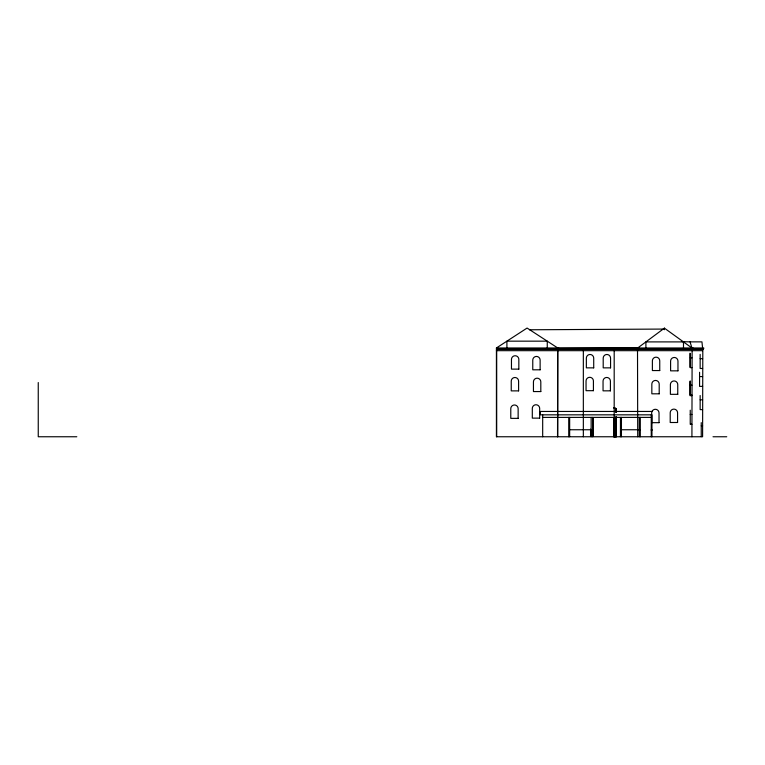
<?xml version="1.0" encoding="UTF-8"?>
<svg xmlns="http://www.w3.org/2000/svg" width="765" height="765" viewBox="0 0 765 765"><rect width="100%" height="100%" fill="white"/><g stroke="black" fill="none" stroke-linecap="round" stroke-linejoin="round"><path stroke-width="1.15" d="M557.733 349.328L557.532 436.758M692.124 349.328L691.923 436.758M557.742 347.979L527.085 328.051L496.418 347.979L496.418 436.758L702.595 436.758L702.806 349.328M682.246 341.659L690.049 341.869L691.923 347.979L664.412 328.147L637.714 347.979L557.532 348.4M529.495 329.772L663.676 329.074M690.049 341.869L701.945 341.869L702.595 347.979M496.418 347.979L703.743 347.979L703.743 348.591L496.695 348.591M496.695 349.328L703.092 349.328L703.092 348.591M496.418 350.676L702.595 350.676M690.326 357.838L691.923 357.838M700.147 358.661L702.595 358.661M691.923 367.659L690.326 367.659L690.326 353.545M702.595 368.481L700.147 368.481L700.147 354.367M699.573 376.571L702.595 376.571M690.202 385.178L691.923 385.178M702.595 386.382L699.573 386.382L699.573 372.268M691.923 394.998L690.202 394.998L690.202 380.884M691.923 395.658L690.001 395.658L690.001 381.544M700.147 399.808L702.595 399.808M702.595 409.629L700.147 409.629L700.147 395.515M652.421 411.455L540.425 411.455L540.425 414.831L651.952 414.831L651.952 436.758M690.24 414.496L691.923 414.467M542.681 417.394L651.254 417.394M690.738 424.288L691.923 424.288L690.24 424.317L690.24 410.203M701.247 425.828L702.595 425.828M651.254 429.509L651.952 429.509M569.657 429.748L591.144 429.748M621.438 429.748L640.295 429.748M651.254 430.427L651.952 430.427M76.816 436.758L38.25 436.758L38.25 382.548M713.009 436.758L726.75 436.758M614.276 407.755L616.389 408.653L616.389 412.163M613.922 407.755L616.035 408.653L616.035 412.163M613.75 407.946L615.863 408.845L615.863 412.354M637.513 349.328L637.714 436.758M701.247 422.643L701.247 436.672M693.061 347.979L693.061 348.591M692.411 348.591L692.411 349.328M690.001 353.191L690.001 367.305M683.489 347.979L683.489 341.898L645.899 341.898L645.899 347.979M664.412 328.147L664.412 329.705M651.254 414.831L651.254 436.758M640.295 417.394L640.295 436.758M639.263 417.394L639.263 436.758M637.226 348.591L637.226 349.328M636.566 347.979L636.566 348.591M621.438 417.394L621.438 436.758M620.453 417.394L620.453 436.758M616.389 416.849L616.389 436.758M616.035 416.849L616.035 436.758M615.863 417.04L615.863 436.949L613.779 436.949L613.779 417.824M614.19 350.676L614.19 436.758M593.181 417.48L593.181 436.107L590.733 436.107L590.733 430.131M592.827 417.48L592.827 436.107M592.722 417.394L592.722 436.758M592.655 417.671L592.655 436.299L590.561 436.299L590.561 429.127M591.144 417.394L591.144 436.758M583.341 350.676L583.341 436.758M569.657 417.394L569.657 436.758M568.73 417.394L568.73 436.758M558.67 347.979L558.67 348.591M558.02 348.591L558.02 349.328M557.742 350.676L557.742 436.758M547.262 347.979L547.262 341.161L506.908 341.161L506.908 347.979M542.681 414.831L542.681 436.758M496.695 347.979L496.695 436.758M593.716 367.86L586.353 367.86L586.353 358.163A3.682 3.682 0 0 1 590.035 354.482A3.682 3.682 0 0 1 593.716 358.163L593.716 367.86M610.566 367.86L603.202 367.86L603.202 358.163A3.682 3.682 0 0 1 606.884 354.482A3.682 3.682 0 0 1 610.566 358.163L610.566 367.86M518.833 369.122L511.46 369.122L511.46 359.426A3.682 3.682 0 0 1 515.151 355.744A3.682 3.682 0 0 1 518.833 359.426L518.833 369.122M540.128 369.811L532.765 369.811L532.765 360.114A3.682 3.682 0 0 1 536.447 356.433A3.682 3.682 0 0 1 540.128 360.114L540.128 369.811M659.746 370.556L652.382 370.556L652.382 360.86A3.682 3.682 0 0 1 656.064 357.178A3.682 3.682 0 0 1 659.746 360.86L659.746 370.556M677.962 370.843L670.599 370.843L670.599 361.147A3.682 3.682 0 0 1 674.281 357.465A3.682 3.682 0 0 1 677.962 361.147L677.962 370.843M593.42 390.686L586.047 390.686L586.047 380.989A3.682 3.682 0 0 1 589.739 377.308A3.682 3.682 0 0 1 593.42 380.989L593.42 390.686M610.413 390.839L603.049 390.839L603.049 381.142A3.682 3.682 0 0 1 606.731 377.461A3.682 3.682 0 0 1 610.413 381.142L610.413 390.839M518.603 390.877L511.24 390.877L511.24 381.18A3.682 3.682 0 0 1 514.922 377.499A3.682 3.682 0 0 1 518.603 381.18L518.603 390.877M540.807 391.565L533.444 391.565L533.444 381.869A3.682 3.682 0 0 1 537.126 378.187A3.682 3.682 0 0 1 540.807 381.869L540.807 391.565M659.201 393.812L651.837 393.812L651.837 384.116A3.682 3.682 0 0 1 655.519 380.435A3.682 3.682 0 0 1 659.201 384.116L659.201 393.812M677.752 394.329L670.389 394.329L670.389 384.632A3.682 3.682 0 0 1 674.07 380.951A3.682 3.682 0 0 1 677.752 384.632L677.752 394.329M539.669 418.13L532.306 418.13L532.306 408.434A3.682 3.682 0 0 1 535.988 404.752A3.682 3.682 0 0 1 539.669 408.434L539.669 418.13M518.144 418.359L510.781 418.359L510.781 408.663A3.682 3.682 0 0 1 514.462 404.981A3.682 3.682 0 0 1 518.144 408.663L518.144 418.359M677.57 422.5L670.207 422.5L670.207 412.804A3.682 3.682 0 0 1 673.889 409.122A3.682 3.682 0 0 1 677.57 412.804L677.57 422.5M659.028 422.672L651.665 422.672L651.665 412.976A3.682 3.682 0 0 1 655.347 409.294A3.682 3.682 0 0 1 659.028 412.976L659.028 422.672"/></g></svg>
